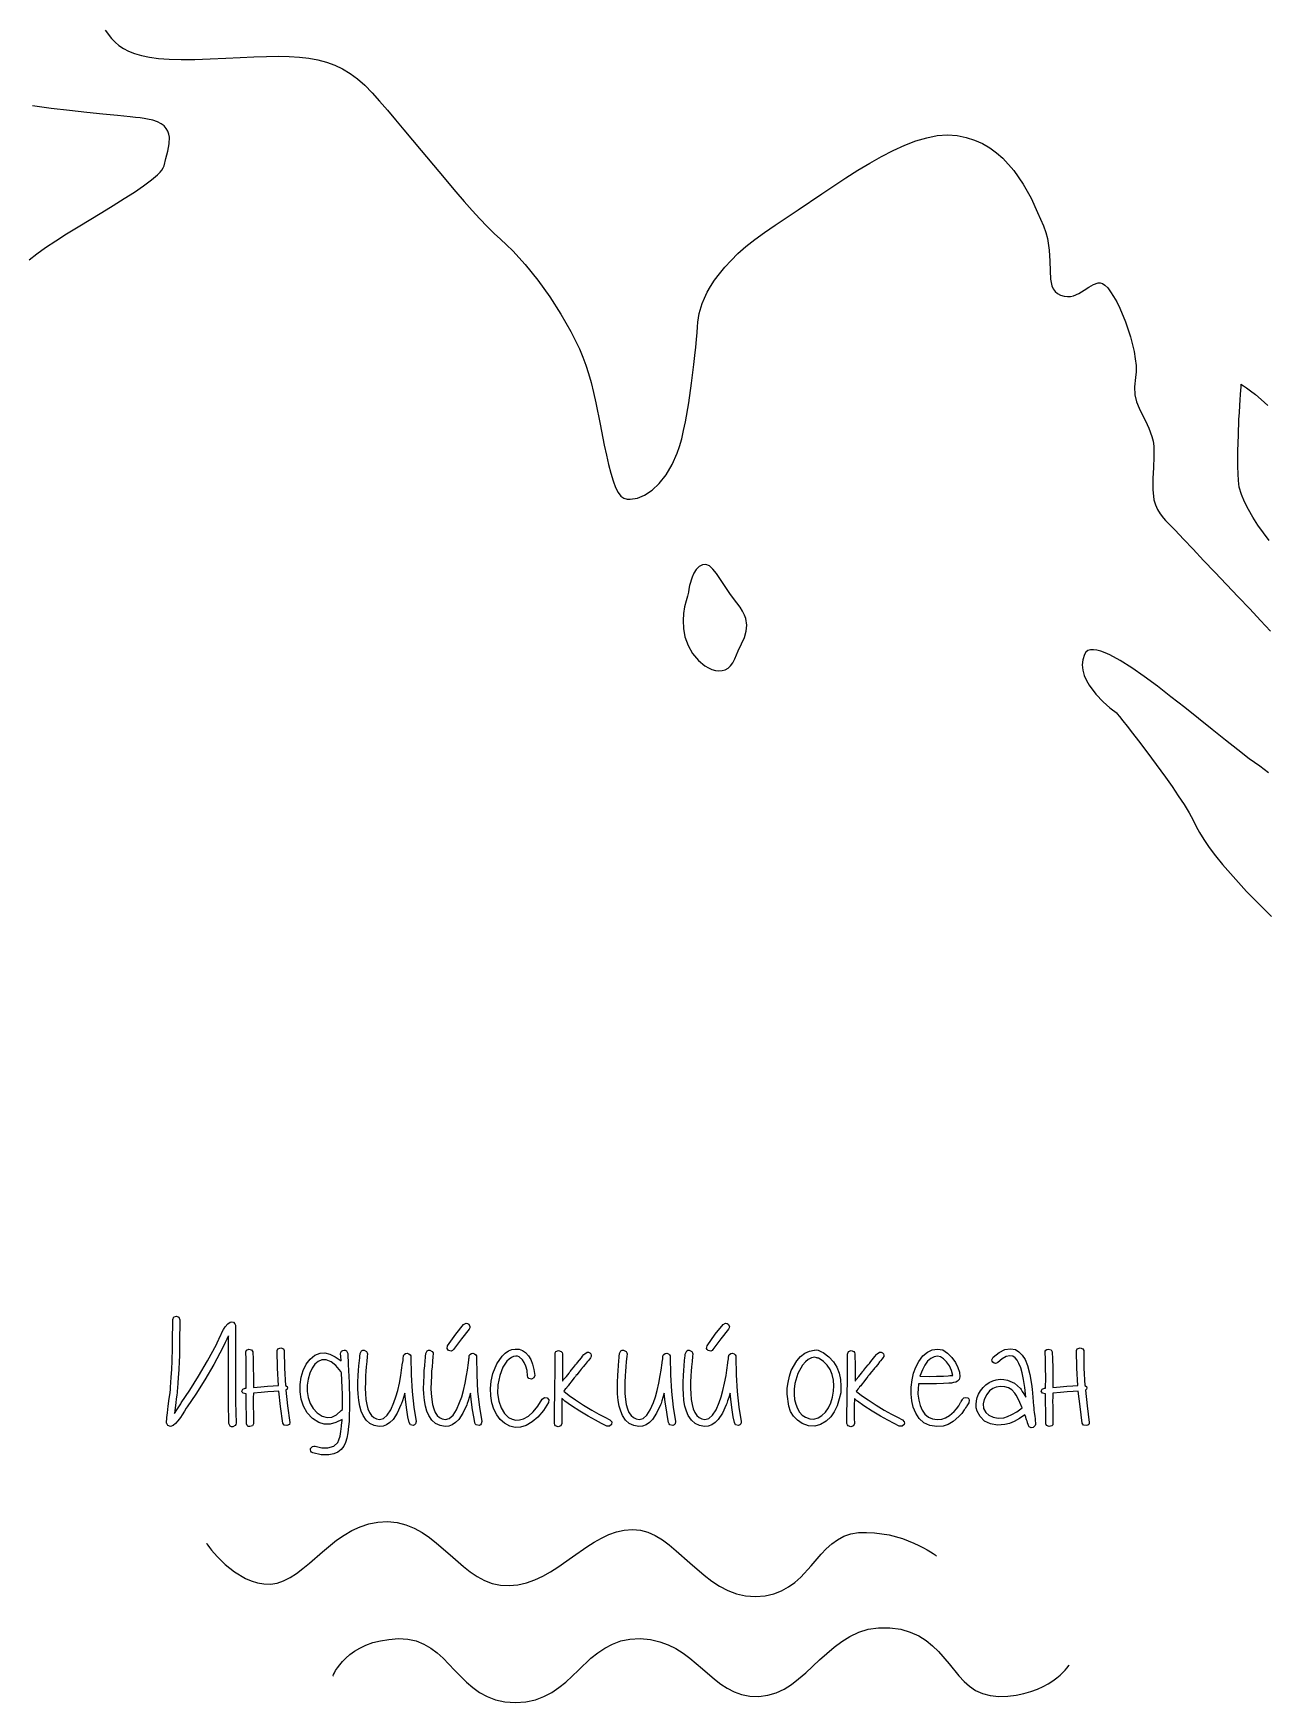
# Model space of a CAD drawing. Header units: millimetres. Extents: x 299 to 601, y 84 to 516.
# Drawn here: x 478.31 to 512.87, y 364.91 to 411.68 of the extents above; entities that cross this region are included whole.
import ezdxf

# ---------------------------------------------------------------- set-up
doc = ezdxf.new("R2010")
doc.units = ezdxf.units.MM
doc.layers.get('0').update_dxf_attribs({"linetype": 'CONTINUOUS', "true_color": 0xffffff})

msp = doc.modelspace()

# ---------------------------------------------------------------- linework, layer by layer
at = {"linetype": 'CONTINUOUS', "true_color": 0xffffff}
for points in [[(480.322, 411.775), (480.5, 411.545), (480.6, 411.442), (480.71, 411.35), (480.835, 411.265), (480.98, 411.187), (481.147, 411.122), (481.342, 411.065), (481.565, 411.02), (481.822, 410.985), (482.117, 410.962), (482.455, 410.952), (482.835, 410.955), (483.262, 410.97), (483.7, 410.992), (484.107, 411.012), (484.487, 411.027), (484.84, 411.04), (485.17, 411.042), (485.477, 411.037), (485.765, 411.02), (486.035, 410.99), (486.287, 410.942), (486.53, 410.88), (486.757, 410.797), (486.977, 410.692), (487.19, 410.565), (487.397, 410.412), (487.602, 410.232), (487.805, 410.022), (488.015, 409.787), (488.232, 409.535), (488.462, 409.267), (488.697, 408.987), (489.18, 408.405), (489.67, 407.817), (490.152, 407.247), (490.385, 406.977), (490.61, 406.725), (490.827, 406.487), (491.032, 406.272), (491.222, 406.082), (491.4, 405.92), (491.57, 405.765), (491.745, 405.592), (492.095, 405.205), (492.445, 404.77), (492.78, 404.305), (493.095, 403.82), (493.375, 403.33), (493.612, 402.85), (493.712, 402.617), (493.797, 402.392), (493.872, 402.157), (493.942, 401.902), (494.01, 401.625), (494.072, 401.335), (494.195, 400.737), (494.31, 400.145), (494.37, 399.865), (494.43, 399.602), (494.492, 399.36), (494.555, 399.145), (494.625, 398.962), (494.697, 398.817), (494.775, 398.715), (494.857, 398.66), (494.947, 398.637), (495.04, 398.63), (495.237, 398.66), (495.442, 398.747), (495.65, 398.887), (495.852, 399.077), (496.042, 399.317), (496.212, 399.602), (496.357, 399.927), (496.42, 400.112), (496.48, 400.325), (496.535, 400.555), (496.587, 400.805), (496.68, 401.332), (496.757, 401.88), (496.822, 402.412), (496.847, 402.662), (496.872, 402.895), (496.892, 403.11), (496.91, 403.3), (496.922, 403.462), (496.932, 403.592), (496.97, 403.837), (497.055, 404.117), (497.117, 404.27), (497.195, 404.432), (497.29, 404.597), (497.402, 404.772), (497.535, 404.95), (497.687, 405.135), (497.862, 405.322), (498.057, 405.515), (498.28, 405.71), (498.525, 405.91), (498.8, 406.11), (499.1, 406.312), (499.745, 406.74), (500.407, 407.19), (501.08, 407.637), (501.417, 407.85), (501.752, 408.052), (502.082, 408.24), (502.41, 408.407), (502.73, 408.552), (503.042, 408.672), (503.347, 408.762), (503.642, 408.82), (503.925, 408.842), (504.195, 408.825), (504.45, 408.772), (504.687, 408.695), (504.907, 408.597), (505.112, 408.477), (505.3, 408.34), (505.475, 408.187), (505.785, 407.842), (506.047, 407.462), (506.27, 407.065), (506.455, 406.667), (506.615, 406.29), (506.68, 406.11), (506.727, 405.937), (506.782, 405.607), (506.8, 405.305), (506.805, 405.035), (506.817, 404.8), (506.855, 404.607), (506.892, 404.525), (506.942, 404.455), (507.012, 404.397), (507.1, 404.352), (507.197, 404.322), (507.287, 404.312), (507.375, 404.317), (507.457, 404.335), (507.612, 404.4), (507.757, 404.487), (507.892, 404.577), (508.02, 404.652), (508.147, 404.692), (508.21, 404.692), (508.275, 404.675), (508.342, 404.632), (508.42, 404.555), (508.5, 404.447), (508.585, 404.317), (508.67, 404.162), (508.755, 403.99), (508.917, 403.605), (509.057, 403.187), (509.16, 402.77), (509.192, 402.57), (509.212, 402.38), (509.212, 402.205), (509.197, 402.047), (509.17, 401.78), (509.182, 401.555), (509.227, 401.36), (509.297, 401.182), (509.385, 401.01), (509.48, 400.827), (509.572, 400.625), (509.657, 400.387), (509.69, 400.255), (509.707, 400.115), (509.715, 399.822), (509.7, 399.52), (509.68, 399.212), (509.68, 398.907), (509.715, 398.617), (509.755, 398.48), (509.81, 398.347), (509.885, 398.222), (509.98, 398.105), (510.042, 398.04), (510.117, 397.962), (510.307, 397.762), (510.542, 397.517), (510.81, 397.232), (511.107, 396.92), (511.422, 396.587), (512.077, 395.897), (512.397, 395.56), (512.702, 395.237), (512.985, 394.94)], [(478.195, 405.337), (478.405, 405.505), (478.655, 405.685), (478.937, 405.872), (479.242, 406.065), (479.565, 406.265), (480.225, 406.665), (480.55, 406.862), (480.857, 407.055), (481.145, 407.237), (481.4, 407.415), (481.62, 407.577), (481.792, 407.725), (481.86, 407.795), (481.912, 407.857), (481.95, 407.917), (481.972, 407.972), (482.027, 408.18), (482.082, 408.387), (482.117, 408.587), (482.122, 408.775), (482.107, 408.862), (482.077, 408.945), (482.035, 409.02), (481.972, 409.09), (481.89, 409.152), (481.787, 409.205), (481.662, 409.25), (481.51, 409.285), (481.417, 409.3), (481.302, 409.315), (481.17, 409.33), (481.02, 409.347), (480.85, 409.365), (480.667, 409.382), (480.26, 409.42), (479.807, 409.465), (479.32, 409.52), (478.81, 409.582), (478.285, 409.657)], [(512.94, 397.472), (512.63, 397.91), (512.487, 398.127), (512.36, 398.347), (512.252, 398.56), (512.167, 398.767), (512.107, 398.967), (512.08, 399.155), (512.072, 399.345), (512.067, 399.547), (512.067, 399.985), (512.08, 400.432), (512.097, 400.867), (512.11, 401.067), (512.12, 401.255), (512.13, 401.422), (512.14, 401.567), (512.147, 401.687), (512.155, 401.777), (512.157, 401.832), (512.16, 401.852), (512.177, 401.842), (512.227, 401.81), (512.31, 401.752), (512.42, 401.672), (512.557, 401.565), (512.72, 401.427), (512.902, 401.262)], [(496.667, 396.025), (496.64, 395.92), (496.602, 395.785), (496.562, 395.622), (496.532, 395.435), (496.517, 395.23), (496.53, 395.01), (496.572, 394.777), (496.657, 394.537), (496.785, 394.31), (496.947, 394.115), (497.132, 393.965), (497.23, 393.907), (497.327, 393.865), (497.425, 393.835), (497.52, 393.825), (497.612, 393.83), (497.7, 393.855), (497.78, 393.897), (497.852, 393.962), (497.917, 394.047), (497.97, 394.157), (498.067, 394.382), (498.16, 394.58), (498.237, 394.76), (498.29, 394.932), (498.305, 395.105), (498.275, 395.29), (498.237, 395.387), (498.185, 395.492), (498.115, 395.605), (498.027, 395.725), (497.847, 395.967), (497.697, 396.187), (497.567, 396.382), (497.455, 396.547), (497.352, 396.675), (497.255, 396.762), (497.16, 396.805), (497.06, 396.797), (496.965, 396.745), (496.885, 396.665), (496.82, 396.565), (496.77, 396.45), (496.7, 396.215), (496.68, 396.11), (496.667, 396.025), (496.667, 396.025), (496.667, 396.025)], [(512.922, 390.97), (512.677, 391.15), (512.387, 391.36), (512.065, 391.607), (511.715, 391.882), (511.347, 392.177), (510.577, 392.795), (510.19, 393.1), (509.81, 393.392), (509.44, 393.662), (509.092, 393.905), (508.767, 394.11), (508.477, 394.27), (508.345, 394.33), (508.225, 394.375), (508.115, 394.405), (508.02, 394.417), (507.935, 394.412), (507.865, 394.39), (507.807, 394.347), (507.767, 394.285), (507.72, 394.137), (507.707, 393.99), (507.722, 393.842), (507.762, 393.697), (507.822, 393.557), (507.9, 393.422), (508.087, 393.172), (508.292, 392.957), (508.477, 392.792), (508.555, 392.732), (508.615, 392.685), (508.652, 392.657), (508.667, 392.647), (508.667, 392.647), (508.667, 392.647)], [(508.667, 392.647), (508.687, 392.62), (508.747, 392.545), (508.842, 392.427), (508.965, 392.27), (509.112, 392.082), (509.277, 391.865), (509.457, 391.63), (509.647, 391.377), (510.035, 390.847), (510.222, 390.582), (510.397, 390.325), (510.56, 390.077), (510.7, 389.85), (510.817, 389.642), (510.902, 389.467), (510.99, 389.295), (511.112, 389.097), (511.265, 388.877), (511.442, 388.645), (511.64, 388.4), (511.855, 388.15), (512.312, 387.642), (512.78, 387.162), (513.005, 386.942)], [(483.992, 372.742), (483.987, 372.707), (483.967, 372.675), (483.9, 372.64), (483.86, 372.645), (483.827, 372.665), (483.792, 372.735), (483.777, 373.332), (483.775, 373.497), (483.775, 373.677), (483.775, 373.875), (483.777, 374.09), (483.78, 374.295), (483.78, 374.465), (483.78, 374.597), (483.78, 374.692), (483.78, 374.715), (483.78, 374.77), (483.78, 374.852), (483.78, 374.945), (483.78, 375.035), (483.78, 375.117), (483.78, 375.172), (483.78, 375.195), (483.775, 375.187), (483.765, 375.165), (483.732, 375.097), (483.697, 375.027), (483.687, 375.005), (483.682, 374.997), (483.642, 374.912), (483.622, 374.865), (483.365, 374.392), (483.115, 373.957), (482.867, 373.56), (482.622, 373.2), (482.597, 373.165), (482.542, 373.08), (482.482, 372.982), (482.43, 372.907), (482.357, 372.807), (482.295, 372.735), (482.227, 372.675), (482.152, 372.65), (482.08, 372.675), (482.047, 372.735), (482.042, 372.742), (482.042, 372.755), (482.042, 372.765), (482.042, 372.782), (482.042, 372.8), (482.047, 372.845), (482.055, 372.907), (482.07, 373.035), (482.092, 373.217), (482.12, 373.432), (482.14, 373.592), (482.15, 373.695), (482.155, 373.742), (482.165, 373.892), (482.172, 374.027), (482.18, 374.145), (482.187, 374.25), (482.192, 374.337), (482.197, 374.41), (482.2, 374.465), (482.202, 374.507), (482.205, 374.607), (482.207, 374.735), (482.207, 374.89), (482.21, 375.067), (482.212, 375.247), (482.215, 375.405), (482.215, 375.54), (482.217, 375.652), (482.247, 375.72), (482.322, 375.747), (482.39, 375.717), (482.417, 375.642), (482.415, 375.53), (482.412, 375.395), (482.41, 375.237), (482.407, 375.057), (482.405, 374.88), (482.405, 374.727), (482.402, 374.6), (482.4, 374.497), (482.397, 374.455), (482.395, 374.397), (482.39, 374.325), (482.385, 374.237), (482.38, 374.132), (482.37, 374.012), (482.362, 373.877), (482.352, 373.727), (482.35, 373.707), (482.345, 373.667), (482.337, 373.607), (482.327, 373.53), (482.315, 373.43), (482.302, 373.312), (482.285, 373.175), (482.265, 373.017), (482.347, 373.145), (482.405, 373.235), (482.442, 373.29), (482.455, 373.31), (482.695, 373.667), (482.94, 374.06), (483.19, 374.487), (483.445, 374.95), (483.465, 374.997), (483.5, 375.08), (483.505, 375.087), (483.512, 375.11), (483.545, 375.172), (483.575, 375.235), (483.582, 375.257), (483.587, 375.265), (483.64, 375.365), (483.69, 375.44), (483.757, 375.527), (483.822, 375.575), (483.87, 375.587), (483.915, 375.575), (483.957, 375.532), (483.975, 375.487), (483.977, 375.41), (483.977, 375.397), (483.977, 375.367), (483.977, 375.27), (483.977, 375.175), (483.977, 375.142), (483.977, 375.13), (483.977, 375.11), (483.977, 375.062), (483.977, 374.992), (483.977, 374.912), (483.977, 374.83), (483.977, 374.76), (483.977, 374.712), (483.977, 374.692), (483.977, 374.595), (483.977, 374.462), (483.977, 374.295), (483.975, 374.092), (483.972, 373.88), (483.972, 373.685), (483.972, 373.507), (483.975, 373.345), (483.992, 372.742), (483.992, 372.742), (483.992, 372.742)], [(489.92, 374.912), (490.147, 375.235), (490.367, 375.51), (490.44, 375.545), (490.477, 375.54), (490.51, 375.52), (490.545, 375.452), (490.54, 375.412), (490.52, 375.377), (490.305, 375.112), (490.085, 374.805), (490.057, 374.777), (490.022, 374.762), (489.947, 374.777), (489.905, 374.84), (489.92, 374.912), (489.92, 374.912), (489.92, 374.912)], [(497.192, 374.912), (497.42, 375.235), (497.64, 375.51), (497.712, 375.545), (497.75, 375.54), (497.782, 375.52), (497.817, 375.452), (497.812, 375.412), (497.792, 375.377), (497.577, 375.112), (497.357, 374.805), (497.33, 374.777), (497.295, 374.762), (497.22, 374.777), (497.192, 374.805), (497.177, 374.84), (497.192, 374.912), (497.192, 374.912), (497.192, 374.912)], [(484.46, 374.745), (484.47, 374.542), (484.475, 374.307), (484.477, 374.042), (484.477, 373.745), (484.685, 373.762), (484.87, 373.777), (485.035, 373.79), (485.18, 373.802), (485.15, 374.285), (485.14, 374.777), (485.165, 374.832), (485.242, 374.855), (485.317, 374.832), (485.342, 374.777), (485.352, 374.287), (485.377, 373.802), (485.42, 373.772), (485.432, 373.732), (485.422, 373.7), (485.39, 373.665), (485.437, 373.23), (485.502, 372.765), (485.485, 372.71), (485.415, 372.677), (485.337, 372.692), (485.305, 372.747), (485.24, 373.21), (485.192, 373.642), (485.05, 373.632), (484.885, 373.62), (484.692, 373.605), (484.477, 373.587), (484.475, 373.455), (484.472, 373.38), (484.472, 373.325), (484.475, 373.252), (484.475, 373.162), (484.477, 373.057), (484.482, 372.86), (484.482, 372.722), (484.455, 372.672), (484.377, 372.647), (484.335, 372.655), (484.305, 372.677), (484.285, 372.73), (484.282, 372.862), (484.28, 373.047), (484.277, 373.155), (484.277, 373.247), (484.275, 373.322), (484.275, 373.38), (484.275, 373.455), (484.275, 373.57), (484.267, 373.57), (484.225, 373.572), (484.19, 373.59), (484.167, 373.617), (484.157, 373.642), (484.177, 373.695), (484.25, 373.727), (484.262, 373.727), (484.275, 373.727), (484.277, 374.027), (484.277, 374.295), (484.272, 374.532), (484.262, 374.74), (484.28, 374.787), (484.35, 374.817), (484.427, 374.795), (484.46, 374.745), (484.46, 374.745), (484.46, 374.745)], [(487.12, 374.697), (487.122, 374.652), (487.125, 374.585), (487.13, 374.497), (487.137, 374.387), (487.16, 373.885), (487.17, 373.392), (487.167, 373.162), (487.165, 372.96), (487.157, 372.79), (487.145, 372.647), (487.122, 372.472), (487.092, 372.322), (487.055, 372.2), (487.007, 372.105), (486.935, 372.007), (486.842, 371.935), (486.73, 371.885), (486.595, 371.857), (486.372, 371.855), (486.142, 371.912), (486.11, 371.93), (486.087, 371.96), (486.077, 372), (486.082, 372.037), (486.132, 372.092), (486.17, 372.102), (486.212, 372.097), (486.395, 372.055), (486.567, 372.05), (486.732, 372.102), (486.84, 372.205), (486.875, 372.282), (486.905, 372.385), (486.93, 372.512), (486.947, 372.665), (486.947, 372.672), (486.95, 372.692), (486.957, 372.757), (486.962, 372.82), (486.965, 372.84), (486.965, 372.847), (486.79, 372.76), (486.625, 372.717), (486.465, 372.717), (486.315, 372.765), (486.135, 372.88), (485.987, 373.035), (485.88, 373.22), (485.817, 373.417), (485.79, 373.625), (485.792, 373.832), (485.82, 374.032), (485.872, 374.22), (485.957, 374.395), (486.065, 374.542), (486.197, 374.65), (486.352, 374.71), (486.482, 374.715), (486.622, 374.682), (486.772, 374.607), (486.935, 374.495), (486.925, 374.62), (486.922, 374.692), (486.93, 374.727), (486.95, 374.76), (486.98, 374.785), (487.017, 374.792), (487.052, 374.787), (487.085, 374.767), (487.12, 374.697), (487.12, 374.697), (487.12, 374.697)], [(487.675, 374.685), (487.667, 374.61), (487.655, 374.477), (487.642, 374.327), (487.632, 374.205), (487.622, 374.075), (487.615, 373.897), (487.612, 373.717), (487.62, 373.572), (487.632, 373.412), (487.655, 373.27), (487.687, 373.147), (487.73, 373.045), (487.787, 372.96), (487.855, 372.9), (487.93, 372.862), (488.015, 372.85), (488.125, 372.88), (488.23, 372.97), (488.327, 373.12), (488.415, 373.32), (488.472, 373.48), (488.522, 373.66), (488.567, 373.862), (488.607, 374.085), (488.632, 374.232), (488.66, 374.437), (488.662, 374.457), (488.67, 374.505), (488.675, 374.552), (488.677, 374.572), (488.682, 374.61), (488.685, 374.625), (488.685, 374.637), (488.687, 374.645), (488.69, 374.652), (488.702, 374.67), (488.742, 374.7), (488.79, 374.705), (488.835, 374.692), (488.867, 374.662), (488.885, 374.632), (488.885, 374.62), (488.885, 374.612), (488.885, 374.605), (488.895, 374.102), (488.922, 373.632), (488.97, 373.197), (489.035, 372.795), (489.022, 372.722), (488.995, 372.695), (488.957, 372.68), (488.88, 372.695), (488.84, 372.76), (488.807, 372.925), (488.777, 373.115), (488.747, 373.335), (488.72, 373.582), (488.682, 373.462), (488.652, 373.367), (488.63, 373.297), (488.612, 373.255), (488.505, 373.022), (488.39, 372.847), (488.302, 372.76), (488.21, 372.7), (488.11, 372.662), (488.005, 372.652), (487.865, 372.675), (487.74, 372.735), (487.635, 372.83), (487.55, 372.962), (487.497, 373.082), (487.457, 373.222), (487.43, 373.382), (487.412, 373.565), (487.405, 373.71), (487.407, 373.897), (487.417, 374.082), (487.425, 374.22), (487.435, 374.347), (487.45, 374.5), (487.457, 374.575), (487.462, 374.635), (487.465, 374.675), (487.467, 374.7), (487.505, 374.767), (487.54, 374.787), (487.577, 374.792), (487.65, 374.755), (487.67, 374.72), (487.675, 374.685), (487.675, 374.685), (487.675, 374.685)], [(489.517, 374.685), (489.51, 374.61), (489.497, 374.477), (489.485, 374.327), (489.472, 374.205), (489.465, 374.075), (489.457, 373.897), (489.452, 373.717), (489.46, 373.572), (489.475, 373.412), (489.497, 373.27), (489.53, 373.147), (489.572, 373.045), (489.627, 372.96), (489.695, 372.9), (489.77, 372.862), (489.857, 372.85), (489.965, 372.88), (490.072, 372.97), (490.17, 373.12), (490.257, 373.32), (490.315, 373.48), (490.365, 373.66), (490.41, 373.862), (490.45, 374.085), (490.475, 374.232), (490.502, 374.437), (490.505, 374.457), (490.512, 374.505), (490.517, 374.552), (490.52, 374.572), (490.522, 374.61), (490.525, 374.625), (490.527, 374.637), (490.53, 374.645), (490.532, 374.652), (490.545, 374.67), (490.585, 374.7), (490.63, 374.705), (490.677, 374.692), (490.707, 374.662), (490.725, 374.632), (490.725, 374.62), (490.725, 374.612), (490.725, 374.605), (490.735, 374.102), (490.762, 373.632), (490.81, 373.197), (490.877, 372.795), (490.862, 372.722), (490.837, 372.695), (490.8, 372.68), (490.722, 372.695), (490.695, 372.722), (490.682, 372.76), (490.65, 372.925), (490.62, 373.115), (490.59, 373.335), (490.562, 373.582), (490.525, 373.462), (490.495, 373.367), (490.472, 373.297), (490.455, 373.255), (490.347, 373.022), (490.23, 372.847), (490.145, 372.76), (490.052, 372.7), (489.952, 372.662), (489.847, 372.652), (489.707, 372.675), (489.582, 372.735), (489.477, 372.83), (489.392, 372.962), (489.34, 373.082), (489.3, 373.222), (489.27, 373.382), (489.255, 373.565), (489.247, 373.71), (489.25, 373.897), (489.26, 374.082), (489.267, 374.22), (489.277, 374.347), (489.29, 374.5), (489.297, 374.575), (489.302, 374.635), (489.307, 374.675), (489.31, 374.7), (489.347, 374.767), (489.38, 374.787), (489.42, 374.792), (489.49, 374.755), (489.512, 374.72), (489.517, 374.685), (489.517, 374.685), (489.517, 374.685)], [(492.162, 374.067), (492.145, 374.217), (492.11, 374.345), (492.067, 374.447), (492.02, 374.52), (491.922, 374.602), (491.875, 374.62), (491.827, 374.622), (491.767, 374.612), (491.707, 374.585), (491.645, 374.542), (491.582, 374.482), (491.467, 374.315), (491.38, 374.085), (491.325, 373.822), (491.322, 373.577), (491.357, 373.357), (491.422, 373.17), (491.515, 373.017), (491.63, 372.907), (491.727, 372.855), (491.827, 372.83), (491.935, 372.835), (492.047, 372.867), (492.182, 372.945), (492.315, 373.065), (492.445, 373.22), (492.572, 373.417), (492.632, 373.465), (492.707, 373.455), (492.755, 373.397), (492.747, 373.325), (492.605, 373.1), (492.452, 372.917), (492.292, 372.78), (492.125, 372.682), (491.965, 372.632), (491.81, 372.627), (491.66, 372.665), (491.517, 372.747), (491.397, 372.852), (491.297, 372.982), (491.217, 373.135), (491.16, 373.31), (491.127, 373.507), (491.12, 373.712), (491.137, 373.922), (491.185, 374.137), (491.297, 374.41), (491.447, 374.625), (491.535, 374.707), (491.625, 374.767), (491.72, 374.805), (491.817, 374.822), (491.925, 374.815), (492.022, 374.782), (492.107, 374.722), (492.185, 374.635), (492.25, 374.525), (492.3, 374.397), (492.337, 374.25), (492.36, 374.085), (492.337, 374.012), (492.27, 373.977), (492.195, 374), (492.17, 374.03), (492.162, 374.067), (492.162, 374.067), (492.162, 374.067)], [(493.14, 373.922), (493.15, 373.935), (493.172, 373.965), (493.247, 374.057), (493.322, 374.15), (493.345, 374.18), (493.355, 374.192), (493.362, 374.202), (493.382, 374.227), (493.445, 374.302), (493.507, 374.377), (493.527, 374.402), (493.535, 374.412), (493.542, 374.42), (493.56, 374.442), (493.615, 374.512), (493.67, 374.58), (493.687, 374.602), (493.695, 374.61), (493.74, 374.665), (493.762, 374.692), (493.83, 374.737), (493.87, 374.735), (493.907, 374.715), (493.935, 374.685), (493.947, 374.65), (493.945, 374.612), (493.922, 374.575), (493.902, 374.547), (493.855, 374.49), (493.847, 374.482), (493.83, 374.46), (493.775, 374.392), (493.72, 374.322), (493.702, 374.3), (493.695, 374.292), (493.687, 374.282), (493.665, 374.257), (493.602, 374.18), (493.54, 374.102), (493.517, 374.077), (493.51, 374.067), (493.5, 374.052), (493.47, 374.017), (493.43, 373.965), (493.385, 373.907), (493.34, 373.847), (493.3, 373.795), (493.27, 373.76), (493.26, 373.745), (493.247, 373.73), (493.217, 373.695), (493.187, 373.657), (493.175, 373.642), (493.325, 373.522), (493.507, 373.395), (493.732, 373.247), (493.96, 373.112), (494.157, 373), (494.327, 372.91), (494.47, 372.842), (494.52, 372.785), (494.517, 372.71), (494.457, 372.66), (494.38, 372.66), (494.235, 372.732), (494.062, 372.827), (493.857, 372.942), (493.622, 373.082), (493.387, 373.232), (493.205, 373.362), (493.192, 373.375), (493.165, 373.402), (493.135, 373.427), (493.122, 373.44), (493.12, 373.232), (493.12, 373.047), (493.12, 372.882), (493.122, 372.737), (493.092, 372.67), (493.022, 372.64), (492.947, 372.667), (492.925, 372.7), (492.915, 372.737), (492.915, 372.845), (492.915, 372.967), (492.915, 373.11), (492.917, 373.267), (492.92, 373.445), (492.922, 373.64), (492.925, 373.852), (492.93, 374.082), (492.932, 374.452), (492.93, 374.68), (492.937, 374.72), (492.957, 374.752), (493.027, 374.782), (493.102, 374.755), (493.127, 374.725), (493.135, 374.687), (493.137, 374.575), (493.14, 374.447), (493.14, 374.425), (493.14, 374.365), (493.14, 374.282), (493.14, 374.185), (493.14, 374.087), (493.14, 374.005), (493.14, 373.945), (493.14, 373.922), (493.14, 373.922), (493.14, 373.922)], [(494.947, 374.685), (494.94, 374.61), (494.927, 374.477), (494.915, 374.327), (494.905, 374.205), (494.895, 374.075), (494.887, 373.897), (494.882, 373.717), (494.89, 373.572), (494.905, 373.412), (494.927, 373.27), (494.96, 373.147), (495.002, 373.045), (495.06, 372.96), (495.127, 372.9), (495.202, 372.862), (495.287, 372.85), (495.397, 372.88), (495.502, 372.97), (495.6, 373.12), (495.687, 373.32), (495.745, 373.48), (495.795, 373.66), (495.84, 373.862), (495.88, 374.085), (495.905, 374.232), (495.932, 374.437), (495.935, 374.457), (495.942, 374.505), (495.947, 374.552), (495.95, 374.572), (495.955, 374.61), (495.955, 374.625), (495.957, 374.637), (495.96, 374.645), (495.962, 374.652), (495.975, 374.67), (496.015, 374.7), (496.06, 374.705), (496.107, 374.692), (496.137, 374.662), (496.155, 374.632), (496.155, 374.62), (496.155, 374.612), (496.155, 374.605), (496.165, 374.102), (496.192, 373.632), (496.24, 373.197), (496.307, 372.795), (496.295, 372.722), (496.267, 372.695), (496.23, 372.68), (496.152, 372.695), (496.125, 372.722), (496.112, 372.76), (496.08, 372.925), (496.05, 373.115), (496.02, 373.335), (495.992, 373.582), (495.955, 373.462), (495.925, 373.367), (495.902, 373.297), (495.885, 373.255), (495.777, 373.022), (495.66, 372.847), (495.575, 372.76), (495.482, 372.7), (495.382, 372.662), (495.277, 372.652), (495.137, 372.675), (495.012, 372.735), (494.907, 372.83), (494.822, 372.962), (494.77, 373.082), (494.73, 373.222), (494.702, 373.382), (494.685, 373.565), (494.677, 373.71), (494.68, 373.897), (494.69, 374.082), (494.697, 374.22), (494.707, 374.347), (494.72, 374.5), (494.727, 374.575), (494.732, 374.635), (494.737, 374.675), (494.74, 374.7), (494.777, 374.767), (494.81, 374.787), (494.85, 374.792), (494.92, 374.755), (494.942, 374.72), (494.947, 374.685), (494.947, 374.685), (494.947, 374.685)], [(496.79, 374.685), (496.782, 374.61), (496.77, 374.477), (496.755, 374.327), (496.745, 374.205), (496.737, 374.075), (496.727, 373.897), (496.725, 373.717), (496.732, 373.572), (496.747, 373.412), (496.77, 373.27), (496.802, 373.147), (496.845, 373.045), (496.9, 372.96), (496.967, 372.9), (497.042, 372.862), (497.127, 372.85), (497.237, 372.88), (497.345, 372.97), (497.442, 373.12), (497.53, 373.32), (497.587, 373.48), (497.637, 373.66), (497.682, 373.862), (497.722, 374.085), (497.747, 374.232), (497.775, 374.437), (497.777, 374.457), (497.785, 374.505), (497.79, 374.552), (497.792, 374.572), (497.795, 374.61), (497.797, 374.625), (497.8, 374.637), (497.802, 374.645), (497.805, 374.652), (497.817, 374.67), (497.857, 374.7), (497.902, 374.705), (497.947, 374.692), (497.98, 374.662), (497.997, 374.632), (497.997, 374.62), (497.997, 374.612), (497.997, 374.605), (498.007, 374.102), (498.035, 373.632), (498.082, 373.197), (498.147, 372.795), (498.15, 372.757), (498.135, 372.722), (498.107, 372.695), (498.07, 372.68), (497.992, 372.695), (497.955, 372.76), (497.922, 372.925), (497.892, 373.115), (497.862, 373.335), (497.835, 373.582), (497.797, 373.462), (497.767, 373.367), (497.745, 373.297), (497.727, 373.255), (497.62, 373.022), (497.502, 372.847), (497.415, 372.76), (497.322, 372.7), (497.225, 372.662), (497.12, 372.652), (496.98, 372.675), (496.855, 372.735), (496.75, 372.83), (496.665, 372.962), (496.612, 373.082), (496.572, 373.222), (496.542, 373.382), (496.527, 373.565), (496.517, 373.71), (496.522, 373.897), (496.53, 374.082), (496.54, 374.22), (496.55, 374.347), (496.562, 374.5), (496.57, 374.575), (496.575, 374.635), (496.58, 374.675), (496.582, 374.7), (496.62, 374.767), (496.652, 374.787), (496.692, 374.792), (496.762, 374.755), (496.785, 374.72), (496.79, 374.685), (496.79, 374.685), (496.79, 374.685)], [(500.4, 374.747), (500.442, 374.722), (500.602, 374.607), (500.732, 374.467), (500.83, 374.31), (500.892, 374.142), (500.927, 373.965), (500.942, 373.78), (500.935, 373.597), (500.897, 373.427), (500.837, 373.235), (500.757, 373.065), (500.655, 372.922), (500.532, 372.802), (500.372, 372.705), (500.207, 372.662), (500.035, 372.672), (499.857, 372.737), (499.725, 372.825), (499.615, 372.94), (499.532, 373.075), (499.48, 373.225), (499.432, 373.557), (499.435, 373.727), (499.46, 373.887), (499.497, 374.06), (499.552, 374.217), (499.702, 374.49), (499.812, 374.615), (499.93, 374.705), (500.057, 374.762), (500.192, 374.787), (500.2, 374.787), (500.205, 374.787), (500.252, 374.8), (500.3, 374.792), (500.4, 374.747), (500.4, 374.747), (500.4, 374.747)], [(501.337, 373.922), (501.347, 373.935), (501.37, 373.965), (501.445, 374.057), (501.52, 374.15), (501.542, 374.18), (501.552, 374.192), (501.56, 374.202), (501.58, 374.227), (501.642, 374.302), (501.705, 374.377), (501.725, 374.402), (501.732, 374.412), (501.74, 374.42), (501.757, 374.442), (501.812, 374.512), (501.867, 374.58), (501.885, 374.602), (501.892, 374.61), (501.937, 374.665), (501.96, 374.692), (502.027, 374.737), (502.067, 374.735), (502.105, 374.715), (502.132, 374.685), (502.145, 374.65), (502.142, 374.612), (502.12, 374.575), (502.1, 374.547), (502.052, 374.49), (502.045, 374.482), (502.027, 374.46), (501.972, 374.392), (501.917, 374.322), (501.9, 374.3), (501.892, 374.292), (501.885, 374.282), (501.862, 374.257), (501.8, 374.18), (501.737, 374.102), (501.715, 374.077), (501.707, 374.067), (501.697, 374.052), (501.667, 374.017), (501.627, 373.965), (501.582, 373.907), (501.537, 373.847), (501.497, 373.795), (501.467, 373.76), (501.457, 373.745), (501.445, 373.73), (501.415, 373.695), (501.385, 373.657), (501.372, 373.642), (501.522, 373.522), (501.705, 373.395), (501.93, 373.247), (502.157, 373.112), (502.355, 373), (502.525, 372.91), (502.667, 372.842), (502.715, 372.785), (502.722, 372.747), (502.715, 372.71), (502.655, 372.66), (502.575, 372.66), (502.432, 372.732), (502.257, 372.827), (502.055, 372.942), (501.82, 373.082), (501.585, 373.232), (501.402, 373.362), (501.39, 373.375), (501.362, 373.402), (501.332, 373.427), (501.32, 373.44), (501.317, 373.232), (501.317, 373.047), (501.317, 372.882), (501.32, 372.737), (501.29, 372.67), (501.217, 372.64), (501.145, 372.667), (501.122, 372.7), (501.112, 372.737), (501.112, 372.845), (501.112, 372.967), (501.112, 373.11), (501.115, 373.267), (501.115, 373.445), (501.117, 373.64), (501.122, 373.852), (501.125, 374.082), (501.13, 374.452), (501.125, 374.68), (501.155, 374.752), (501.225, 374.782), (501.3, 374.755), (501.325, 374.725), (501.332, 374.687), (501.335, 374.575), (501.337, 374.447), (501.337, 374.425), (501.337, 374.365), (501.337, 374.282), (501.337, 374.185), (501.337, 374.087), (501.337, 374.005), (501.337, 373.945), (501.337, 373.922), (501.337, 373.922), (501.337, 373.922)], [(503.117, 373.85), (503.115, 373.832), (503.112, 373.795), (503.107, 373.755), (503.105, 373.737), (503.102, 373.555), (503.122, 373.39), (503.16, 373.24), (503.22, 373.107), (503.297, 372.995), (503.395, 372.915), (503.507, 372.867), (503.64, 372.85), (503.77, 372.86), (503.875, 372.892), (503.982, 372.962), (504.112, 373.075), (504.18, 373.15), (504.242, 373.23), (504.252, 373.247), (504.272, 373.285), (504.292, 373.32), (504.302, 373.337), (504.31, 373.352), (504.33, 373.382), (504.35, 373.412), (504.357, 373.427), (504.387, 373.455), (504.425, 373.467), (504.5, 373.452), (504.527, 373.425), (504.54, 373.387), (504.53, 373.315), (504.512, 373.29), (504.475, 373.232), (504.462, 373.215), (504.437, 373.177), (504.412, 373.14), (504.4, 373.122), (504.33, 373.017), (504.242, 372.927), (504.09, 372.795), (503.952, 372.707), (503.807, 372.66), (503.63, 372.647), (503.435, 372.677), (503.27, 372.755), (503.137, 372.875), (503.04, 373.025), (502.97, 373.195), (502.927, 373.372), (502.907, 373.56), (502.912, 373.755), (502.937, 373.955), (502.98, 374.142), (503.042, 374.315), (503.122, 374.472), (503.237, 374.627), (503.365, 374.737), (503.502, 374.802), (503.652, 374.822), (503.797, 374.795), (503.932, 374.71), (504.05, 374.587), (504.15, 374.442), (504.222, 374.302), (504.262, 374.172), (504.275, 374.042), (504.255, 373.97), (504.207, 373.917), (504.162, 373.895), (504.1, 373.88), (504.042, 373.87), (503.965, 373.862), (503.817, 373.855), (503.622, 373.85), (503.52, 373.847), (503.4, 373.847), (503.267, 373.847), (503.117, 373.85), (503.117, 373.85), (503.117, 373.85)], [(505.21, 374.59), (505.38, 374.725), (505.54, 374.805), (505.69, 374.832), (505.83, 374.807), (505.932, 374.747), (506.025, 374.652), (506.102, 374.525), (506.17, 374.36), (506.232, 374.112), (506.282, 373.835), (506.3, 373.7), (506.312, 373.587), (506.322, 373.475), (506.332, 373.345), (506.34, 373.235), (506.345, 373.182), (506.347, 373.162), (506.352, 373.117), (506.362, 373.045), (506.375, 372.945), (506.382, 372.867), (506.387, 372.812), (506.395, 372.75), (506.392, 372.712), (506.385, 372.682), (506.332, 372.627), (506.275, 372.615), (506.22, 372.64), (506.197, 372.675), (506.177, 372.737), (506.175, 372.747), (506.17, 372.77), (506.162, 372.79), (506.16, 372.8), (506.142, 372.842), (506.135, 372.865), (506.12, 372.912), (506.102, 372.957), (506.095, 372.98), (505.942, 372.875), (505.797, 372.792), (505.662, 372.737), (505.54, 372.705), (505.33, 372.687), (505.137, 372.722), (504.97, 372.805), (504.845, 372.927), (504.757, 373.082), (504.735, 373.172), (504.73, 373.267), (504.74, 373.367), (504.762, 373.465), (504.802, 373.56), (504.857, 373.655), (504.927, 373.747), (505.007, 373.822), (505.097, 373.885), (505.195, 373.93), (505.297, 373.96), (505.4, 373.975), (505.505, 373.97), (505.612, 373.95), (505.81, 373.862), (505.895, 373.795), (505.97, 373.712), (505.99, 373.685), (506.022, 373.635), (506.067, 373.565), (506.125, 373.475), (506.092, 373.745), (506.057, 373.97), (506.02, 374.152), (505.98, 374.292), (505.932, 374.415), (505.88, 374.512), (505.822, 374.58), (505.76, 374.622), (505.675, 374.635), (505.577, 374.61), (505.465, 374.545), (505.337, 374.442), (505.305, 374.422), (505.27, 374.417), (505.232, 374.427), (505.2, 374.452), (505.18, 374.485), (505.175, 374.52), (505.21, 374.59), (505.21, 374.59), (505.21, 374.59)], [(506.862, 374.745), (506.872, 374.542), (506.877, 374.307), (506.88, 374.042), (506.88, 373.745), (507.087, 373.762), (507.272, 373.777), (507.437, 373.79), (507.58, 373.802), (507.552, 374.285), (507.542, 374.777), (507.567, 374.832), (507.642, 374.855), (507.717, 374.832), (507.745, 374.777), (507.752, 374.287), (507.777, 373.802), (507.82, 373.772), (507.835, 373.732), (507.825, 373.7), (507.792, 373.665), (507.84, 373.23), (507.902, 372.765), (507.902, 372.737), (507.885, 372.71), (507.857, 372.687), (507.817, 372.677), (507.74, 372.692), (507.705, 372.747), (507.642, 373.21), (507.592, 373.642), (507.452, 373.632), (507.285, 373.62), (507.095, 373.605), (506.88, 373.587), (506.877, 373.455), (506.875, 373.38), (506.875, 373.325), (506.877, 373.252), (506.877, 373.162), (506.88, 373.057), (506.885, 372.86), (506.882, 372.722), (506.877, 372.697), (506.855, 372.672), (506.777, 372.647), (506.707, 372.677), (506.685, 372.73), (506.685, 372.862), (506.682, 373.047), (506.68, 373.155), (506.677, 373.247), (506.677, 373.322), (506.677, 373.38), (506.677, 373.455), (506.677, 373.57), (506.667, 373.57), (506.625, 373.572), (506.59, 373.59), (506.557, 373.642), (506.58, 373.695), (506.65, 373.727), (506.665, 373.727), (506.677, 373.727), (506.68, 374.027), (506.677, 374.295), (506.672, 374.532), (506.665, 374.74), (506.667, 374.762), (506.682, 374.787), (506.71, 374.807), (506.752, 374.817), (506.83, 374.795), (506.862, 374.745), (506.862, 374.745), (506.862, 374.745)], [(486.93, 374.197), (486.787, 374.357), (486.652, 374.462), (486.52, 374.515), (486.392, 374.515), (486.295, 374.475), (486.202, 374.397), (486.122, 374.287), (486.057, 374.145), (486.01, 373.982), (485.985, 373.805), (485.987, 373.63), (486.012, 373.46), (486.067, 373.3), (486.15, 373.155), (486.26, 373.032), (486.4, 372.945), (486.54, 372.905), (486.675, 372.917), (486.805, 372.982), (486.935, 373.1), (486.972, 373.13), (486.972, 373.14), (486.972, 373.17), (486.972, 373.26), (486.972, 373.347), (486.972, 373.377), (486.972, 373.387), (486.97, 373.557), (486.965, 373.742), (486.957, 373.942), (486.947, 374.157), (486.93, 374.197), (486.93, 374.197), (486.93, 374.197)], [(500.33, 374.56), (500.32, 374.562), (500.297, 374.57), (500.272, 374.577), (500.262, 374.58), (500.21, 374.59), (500.117, 374.572), (500.027, 374.53), (499.945, 374.462), (499.865, 374.37), (499.735, 374.137), (499.65, 373.852), (499.632, 373.697), (499.63, 373.55), (499.645, 373.407), (499.675, 373.275), (499.722, 373.155), (499.782, 373.052), (499.857, 372.972), (499.947, 372.91), (500.07, 372.867), (500.187, 372.86), (500.3, 372.89), (500.407, 372.957), (500.507, 373.052), (500.59, 373.172), (500.657, 373.312), (500.71, 373.475), (500.737, 373.637), (500.745, 373.795), (500.73, 373.952), (500.695, 374.105), (500.637, 374.247), (500.557, 374.37), (500.455, 374.475), (500.33, 374.56), (500.33, 374.56), (500.33, 374.56)], [(503.952, 374.072), (503.997, 374.077), (504.077, 374.085), (504.04, 374.225), (503.982, 374.347), (503.905, 374.46), (503.82, 374.547), (503.732, 374.605), (503.652, 374.622), (503.552, 374.607), (503.46, 374.56), (503.372, 374.48), (503.29, 374.37), (503.225, 374.237), (503.157, 374.06), (503.415, 374.057), (503.617, 374.06), (503.812, 374.065), (503.952, 374.072), (503.952, 374.072), (503.952, 374.072)], [(506.02, 373.172), (505.957, 373.322), (505.902, 373.442), (505.855, 373.53), (505.817, 373.59), (505.732, 373.675), (505.64, 373.735), (505.532, 373.767), (505.415, 373.775), (505.297, 373.757), (505.195, 373.715), (505.105, 373.647), (505.03, 373.552), (504.955, 373.412), (504.925, 373.282), (504.94, 373.16), (505, 373.047), (505.087, 372.967), (505.205, 372.91), (505.347, 372.885), (505.507, 372.892), (505.612, 372.927), (505.735, 372.985), (505.87, 373.067), (506.02, 373.172), (506.02, 373.172), (506.02, 373.172)], [(483.165, 369.372), (483.175, 369.36), (483.2, 369.322), (483.245, 369.265), (483.302, 369.19), (483.377, 369.1), (483.467, 369.002), (483.682, 368.787), (483.947, 368.577), (484.252, 368.395), (484.417, 368.325), (484.59, 368.272), (484.772, 368.242), (484.957, 368.237), (485.142, 368.265), (485.325, 368.327), (485.505, 368.417), (485.685, 368.535), (485.865, 368.67), (486.045, 368.82), (486.415, 369.142), (486.81, 369.462), (487.02, 369.607), (487.237, 369.735), (487.467, 369.842), (487.71, 369.925), (487.965, 369.972), (488.235, 369.985), (488.502, 369.957), (488.752, 369.892), (488.985, 369.8), (489.205, 369.68), (489.41, 369.54), (489.61, 369.387), (489.99, 369.055), (490.362, 368.73), (490.552, 368.58), (490.75, 368.447), (490.955, 368.337), (491.17, 368.255), (491.4, 368.205), (491.645, 368.192), (491.892, 368.217), (492.132, 368.272), (492.362, 368.355), (492.585, 368.457), (492.8, 368.577), (493.01, 368.71), (493.42, 368.997), (493.825, 369.28), (494.027, 369.412), (494.232, 369.527), (494.44, 369.625), (494.652, 369.702), (494.872, 369.75), (495.097, 369.767), (495.322, 369.747), (495.535, 369.687), (495.74, 369.595), (495.94, 369.475), (496.132, 369.332), (496.325, 369.172), (496.71, 368.827), (497.11, 368.482), (497.32, 368.322), (497.537, 368.182), (497.77, 368.06), (498.012, 367.967), (498.272, 367.907), (498.55, 367.887), (498.822, 367.907), (499.065, 367.96), (499.28, 368.045), (499.475, 368.155), (499.652, 368.285), (499.815, 368.43), (500.11, 368.75), (500.39, 369.072), (500.532, 369.222), (500.685, 369.36), (500.847, 369.48), (501.025, 369.575), (501.22, 369.642), (501.437, 369.677), (501.662, 369.685), (501.882, 369.675), (502.295, 369.612), (502.665, 369.51), (502.987, 369.385), (503.127, 369.317), (503.252, 369.252), (503.362, 369.192), (503.452, 369.137), (503.525, 369.09), (503.58, 369.055), (503.612, 369.03), (503.622, 369.022)], [(486.705, 365.657), (486.71, 365.67), (486.722, 365.7), (486.747, 365.75), (486.782, 365.815), (486.832, 365.892), (486.895, 365.977), (486.972, 366.07), (487.065, 366.165), (487.177, 366.262), (487.307, 366.355), (487.457, 366.445), (487.627, 366.525), (487.82, 366.595), (488.035, 366.65), (488.275, 366.687), (488.54, 366.707), (488.802, 366.695), (489.04, 366.642), (489.252, 366.557), (489.447, 366.445), (489.625, 366.31), (489.792, 366.16), (490.115, 365.827), (490.445, 365.492), (490.622, 365.34), (490.815, 365.2), (491.027, 365.085), (491.262, 364.995), (491.525, 364.935), (491.82, 364.915), (492.115, 364.935), (492.38, 364.995), (492.62, 365.085), (492.84, 365.2), (493.04, 365.34), (493.23, 365.492), (493.585, 365.827), (493.937, 366.16), (494.125, 366.31), (494.322, 366.445), (494.537, 366.557), (494.77, 366.642), (495.03, 366.695), (495.317, 366.707), (495.605, 366.682), (495.867, 366.622), (496.105, 366.537), (496.32, 366.43), (496.522, 366.302), (496.71, 366.165), (497.06, 365.865), (497.397, 365.57), (497.572, 365.435), (497.757, 365.317), (497.95, 365.217), (498.16, 365.145), (498.387, 365.1), (498.637, 365.09), (498.89, 365.12), (499.125, 365.19), (499.347, 365.295), (499.555, 365.427), (499.757, 365.58), (499.955, 365.75), (500.342, 366.115), (500.75, 366.472), (500.965, 366.632), (501.195, 366.772), (501.442, 366.887), (501.707, 366.97), (501.995, 367.012), (502.31, 367.012), (502.617, 366.97), (502.887, 366.892), (503.122, 366.785), (503.33, 366.655), (503.512, 366.507), (503.68, 366.345), (503.972, 366.002), (504.25, 365.662), (504.392, 365.51), (504.547, 365.372), (504.717, 365.255), (504.91, 365.167), (505.125, 365.11), (505.37, 365.09), (505.622, 365.1), (505.857, 365.127), (506.072, 365.17), (506.267, 365.227), (506.447, 365.292), (506.607, 365.365), (506.752, 365.445), (506.877, 365.525), (506.99, 365.607), (507.085, 365.687), (507.162, 365.76), (507.227, 365.825), (507.275, 365.882), (507.31, 365.925), (507.33, 365.952), (507.337, 365.962)]]:
    msp.add_lwpolyline(points, dxfattribs=at)

doc.saveas('drawing.dxf')
